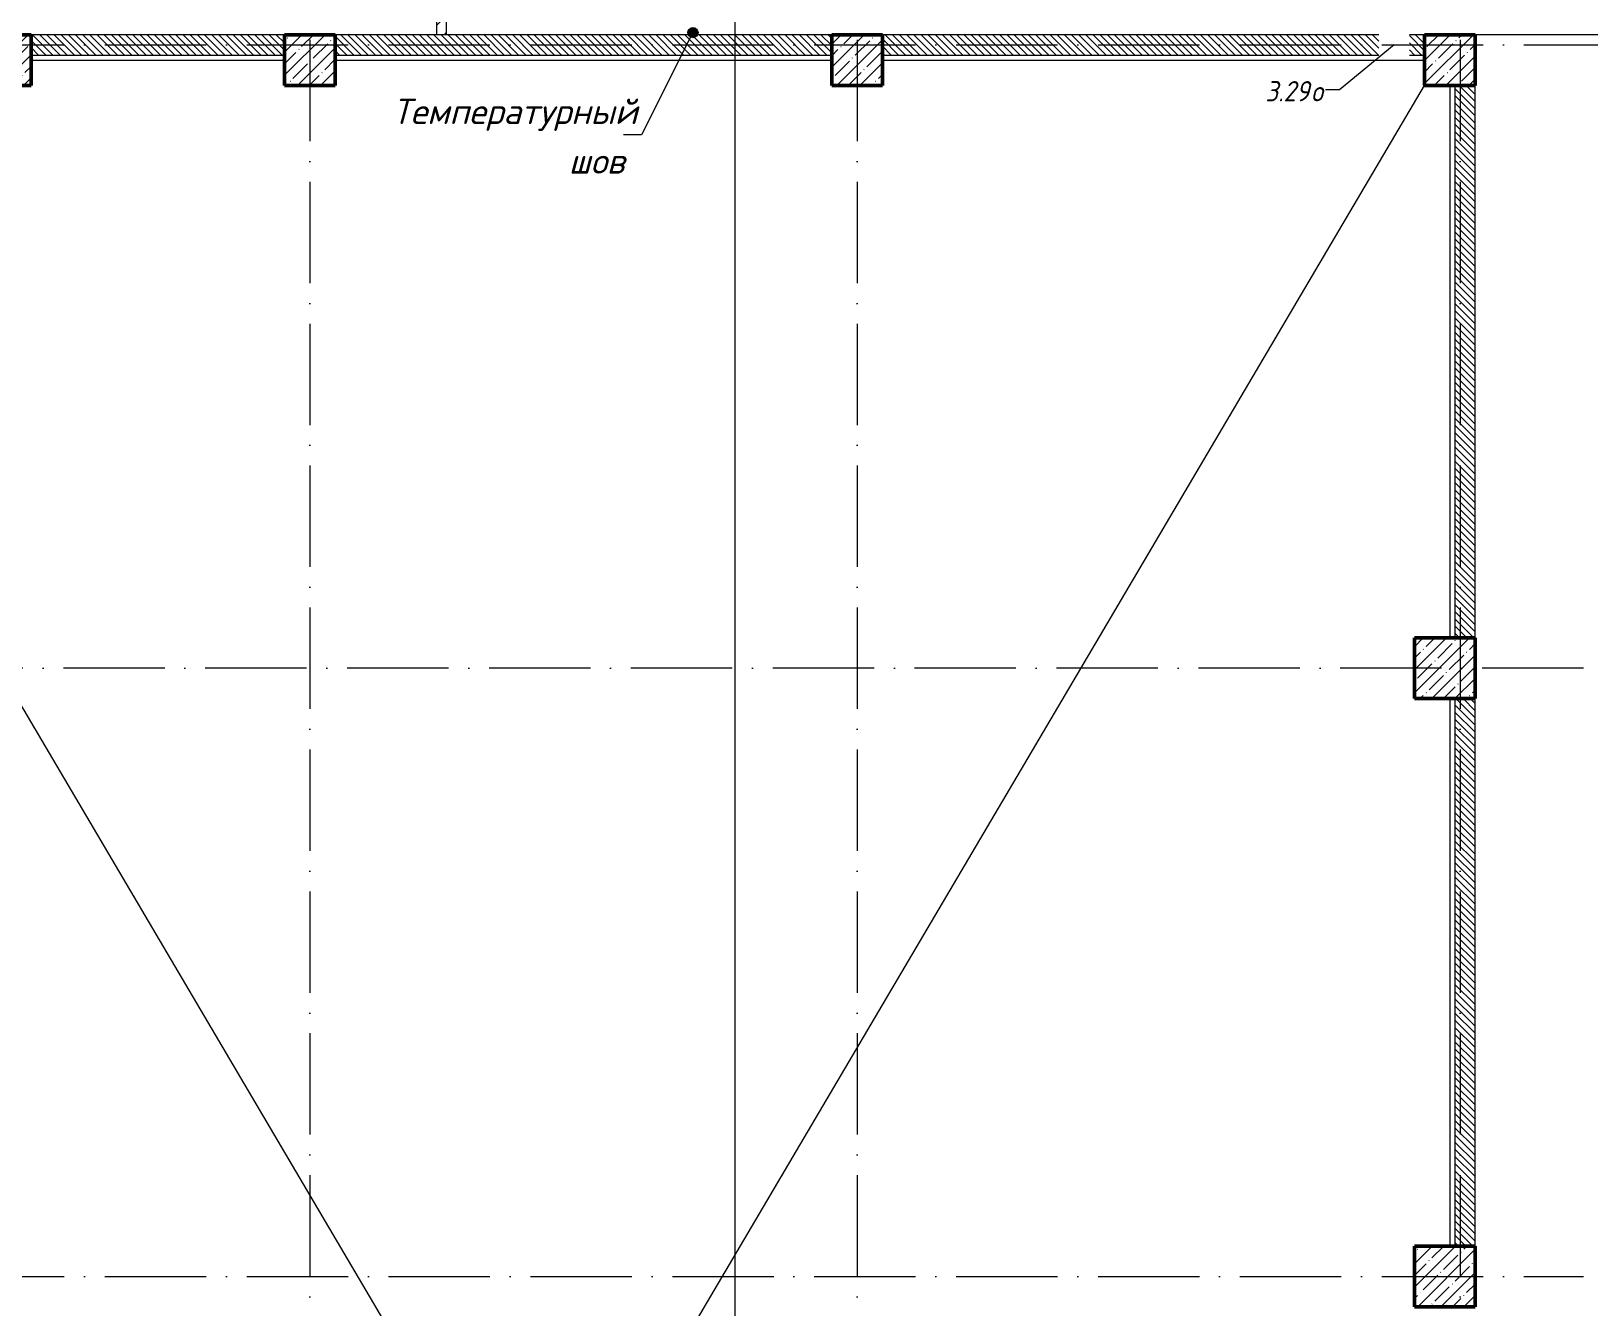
# Model space of a CAD drawing. Header units: millimetres. Extents: x -537608 to 253996, y -217170 to 186033.
# Drawn here: x -103685 to -88314, y 113565 to 126150 of the extents above; entities that cross this region are included whole.
import ezdxf

# ---------------------------------------------------------------- set-up
doc = ezdxf.new("R2010")
doc.units = ezdxf.units.MM
doc.linetypes.add('50_200_ШТРИХ_1Т_ш5_п1_п1_', pattern=[1400, 1000, -200, 0, -200])
for name, color, linetype, lineweight in [('A-DETL-____-OTLN-4', 7, 'Continuous', 18), ('A-FLOR-____-OTLN', 7, 'Continuous', 9), ('A-GLAZ-____-IDEN', 7, 'Continuous', 9), ('A-WALL-____-MCUT-3', 7, 'Continuous', 9), ('A-WALL-____-PATT-1', 7, 'Continuous', 9), ('A-WALL-FNSH-MCUT-1', 7, 'Continuous', 9), ('G-____-____-TEXT', 7, 'Continuous', 9), ('S-COLS-____-MCUT', 7, 'Continuous', 50), ('S-COLS-____-OTLN', 7, 'Continuous', 9), ('S-GRID-____-OTLN-1', 7, '50_200_ШТРИХ_1Т_ш5_п1_п1_', 9)]:
    doc.layers.add(name, color=color, linetype=linetype, lineweight=lineweight)
doc.layers.add('G-____-____-SYMB-1', color=9, linetype='Continuous', lineweight=9, true_color=0x808080)
doc.styles.add('ISOCPEUR_I', font='isocpeui.ttf', dxfattribs={"height": 300})
doc.styles.add('ISOCPEUR_I_9', font='isocpeui.ttf', dxfattribs={"width": 0.9, "height": 250})
pattern_1 = [(135, (-178684.97, 83184.237), (-35.35534, -35.35534), [])]

# ---------------------------------------------------------------- blocks, each defined once
blk = doc.blocks.new('BSC_Колонна _Прямоугольная - 500х500-25642906-АР1_План отверстий 3 этажа в осях 1-64_А-ГГ')
at = {"layer": 'S-COLS-____-OTLN'}
h = blk.add_hatch(dxfattribs=at)
h.set_pattern_fill('FP_48', color=256, style=0, pattern_type=2)
h.set_pattern_definition([(45, (-89000, -42681.04), (-114.04925, 114.04925), []), (45, (-88885.95, -42681.04), (-114.04925, 114.04925), [201.613, -40.323, 3.353, -36.97])])
h.paths.add_polyline_path([(-250, -250), (250, -250), (250, 250), (-250, 250)], flags=0)
at = {"layer": 'S-COLS-____-MCUT'}
for p, q in [((250, 250), (-250, 250)), ((-250, 250), (-250, -250)), ((250, -250), (250, 250)), ((-250, -250), (250, -250))]:
    blk.add_line(p, q, dxfattribs=at)
blk = doc.blocks.new('BSC_Колонна _Прямоугольная - 600х600-26981669-АР1_План отверстий 3 этажа в осях 1-64_А-ГГ')
at = {"layer": 'S-COLS-____-OTLN'}
h = blk.add_hatch(dxfattribs=at)
h.set_pattern_fill('FP_54', color=256, style=0, pattern_type=2)
h.set_pattern_definition([(45, (-88950, -36681.04), (-114.04925, 114.04925), []), (45, (-88835.95, -36681.04), (-114.04925, 114.04925), [201.613, -40.323, 3.353, -36.97])])
h.paths.add_polyline_path([(-300, -300), (300, -300), (300, 300), (-300, 300)], flags=0)
at = {"layer": 'S-COLS-____-MCUT'}
for p, q in [((300, 300), (-300, 300)), ((-300, 300), (-300, -300)), ((300, -300), (300, 300)), ((-300, -300), (300, -300))]:
    blk.add_line(p, q, dxfattribs=at)
blk = doc.blocks.new('BSC_Колонна _Прямоугольная - 600х600-V18-АР1_План отверстий 3 этажа в осях 1-64_А-ГГ')
at = {"layer": 'S-COLS-____-OTLN'}
h = blk.add_hatch(dxfattribs=at)
h.set_pattern_fill('FP_55', color=256, style=0, pattern_type=2)
h.set_pattern_definition([(45, (-88950, -30681.04), (-114.04925, 114.04925), []), (45, (-88835.95, -30681.04), (-114.04925, 114.04925), [201.613, -40.323, 3.353, -36.97])])
h.paths.add_polyline_path([(-300, -300), (300, -300), (300, 300), (-300, 300)], flags=0)
at = {"layer": 'S-COLS-____-MCUT'}
for p, q in [((300, 300), (-300, 300)), ((-300, 300), (-300, -300)), ((300, -300), (300, 300)), ((-300, -300), (300, -300))]:
    blk.add_line(p, q, dxfattribs=at)
blk = doc.blocks.new('BSC_Колонна _Прямоугольная - 500х500-V21-АР1_План отверстий 3 этажа в осях 1-64_А-ГГ')
at = {"layer": 'S-COLS-____-OTLN'}
h = blk.add_hatch(dxfattribs=at)
h.set_pattern_fill('FP_58', color=256, style=0, pattern_type=2)
h.set_pattern_definition([(45, (-77750, -42681.04), (-114.04925, 114.04925), []), (45, (-77635.95, -42681.04), (-114.04925, 114.04925), [201.613, -40.323, 3.353, -36.97])])
h.paths.add_polyline_path([(-250, -250), (250, -250), (250, 250), (-250, 250)], flags=0)
at = {"layer": 'S-COLS-____-MCUT'}
for p, q in [((250, 250), (-250, 250)), ((-250, 250), (-250, -250)), ((250, -250), (250, 250)), ((-250, -250), (250, -250))]:
    blk.add_line(p, q, dxfattribs=at)
blk = doc.blocks.new('BSC_Колонна _Прямоугольная - 500х500-V22-АР1_План отверстий 3 этажа в осях 1-64_А-ГГ')
at = {"layer": 'S-COLS-____-OTLN'}
h = blk.add_hatch(dxfattribs=at)
h.set_pattern_fill('FP_59', color=256, style=0, pattern_type=2)
h.set_pattern_definition([(45, (-83150, -42681.04), (-114.04925, 114.04925), []), (45, (-83035.95, -42681.04), (-114.04925, 114.04925), [201.613, -40.323, 3.353, -36.97])])
h.paths.add_polyline_path([(-250, -250), (250, -250), (250, 250), (-250, 250)], flags=0)
at = {"layer": 'S-COLS-____-MCUT'}
for p, q in [((250, 250), (-250, 250)), ((-250, 250), (-250, -250)), ((250, -250), (250, 250)), ((-250, -250), (250, -250))]:
    blk.add_line(p, q, dxfattribs=at)
blk = doc.blocks.new('BSC_Колонна _Прямоугольная - 500х500-V143-АР1_План отверстий 3 этажа в осях 1-64_А-ГГ')
at = {"layer": 'S-COLS-____-OTLN'}
h = blk.add_hatch(dxfattribs=at)
h.set_pattern_fill('FP_166', color=256, style=0, pattern_type=2)
h.set_pattern_definition([(45, (-74750, -42681.04), (-114.04925, 114.04925), []), (45, (-74635.95, -42681.04), (-114.04925, 114.04925), [201.613, -40.323, 3.353, -36.97])])
h.paths.add_polyline_path([(-250, -250), (250, -250), (250, 250), (-250, 250)], flags=0)
at = {"layer": 'S-COLS-____-MCUT'}
for p, q in [((250, 250), (-250, 250)), ((-250, 250), (-250, -250)), ((250, -250), (250, 250)), ((-250, -250), (250, -250))]:
    blk.add_line(p, q, dxfattribs=at)

msp = doc.modelspace()

# ---------------------------------------------------------------- hatches: boundary and pattern name
at = {"layer": 'A-WALL-____-PATT-1'}
h = msp.add_hatch(dxfattribs=at)
h.set_pattern_fill('FP_4', color=256, style=0, pattern_type=2)
h.set_pattern_definition([(45, (-178684.97, 83184.24), (-84.85281, 84.85281), [])])
h.paths.add_polyline_path([(-99584.9702, 126115.2788), (-99584.9702, 126715.2788), (-99684.9702, 126715.2788), (-99684.9702, 126115.2788)], flags=0)
h = msp.add_hatch(dxfattribs=at)
h.set_pattern_fill('FP_6', color=256, style=0, pattern_type=2)
h.set_pattern_definition(pattern_1)
h.paths.add_polyline_path([(-101184.9702, 125915.2788), (-101184.9702, 126115.2788), (-103684.9702, 126115.2788), (-103684.9702, 125915.2788), (-102697.6827, 125915.2788)], flags=0)
h = msp.add_hatch(dxfattribs=at)
h.set_pattern_fill('FP_6', color=256, style=0, pattern_type=2)
h.set_pattern_definition(pattern_1)
h.paths.add_polyline_path([(-95784.9702, 125915.2788), (-95784.9702, 126115.2788), (-100684.9702, 126115.2788), (-100684.9702, 125915.2788), (-97395.2899, 125915.2788)], flags=0)
h = msp.add_hatch(dxfattribs=at)
h.set_pattern_fill('FP_6', color=256, style=0, pattern_type=2)
h.set_pattern_definition(pattern_1)
h.paths.add_polyline_path([(-90084.9702, 125915.2788), (-89934.9702, 125915.2788), (-89934.9702, 126115.2788), (-90084.9702, 126115.2788)], flags=0)
h.paths.add_polyline_path([(-90384.9702, 125915.2788), (-90384.9702, 126115.2788), (-95284.9702, 126115.2788), (-95284.9702, 125915.2788), (-93860.3613, 125915.2788)], flags=0)
h = msp.add_hatch(dxfattribs=at)
h.set_pattern_fill('FP_6', color=256, style=0, pattern_type=2)
h.set_pattern_definition(pattern_1)
h.paths.add_polyline_path([(-89434.9702, 120165.2788), (-89434.9702, 125615.2788), (-89634.9702, 125615.2788), (-89634.9702, 120165.2788)], flags=0)
h = msp.add_hatch(dxfattribs=at)
h.set_pattern_fill('FP_6', color=256, style=0, pattern_type=2)
h.set_pattern_definition(pattern_1)
h.paths.add_polyline_path([(-89434.9702, 114165.2788), (-89434.9702, 119565.2788), (-89634.9702, 119565.2788), (-89634.9702, 114165.2788)], flags=0)
at = {"layer": 'G-____-____-TEXT'}
h = msp.add_hatch(color=256, dxfattribs=at)
edge = h.paths.add_edge_path(flags=0)
edge.add_arc((-97153.8734, 126135.6968), 50, 0, 360)

# ---------------------------------------------------------------- linework, layer by layer
at = {"layer": 'A-DETL-____-OTLN-4'}
for p, q in [((-107334.9702, 96115.2788), (-89934.9702, 125615.2788)), ((-107334.9702, 125515.2788), (-89934.9702, 96015.2788))]:
    msp.add_line(p, q, dxfattribs=at)
at = {"layer": 'A-FLOR-____-OTLN'}
for p, q in [((-85984.9702, 126115.2788), (-89434.9702, 126115.2788)), ((-103684.9702, 125865.2788), (-101184.9702, 125865.2788)), ((-100684.9702, 125865.2788), (-95784.9702, 125865.2788)), ((-95284.9702, 125865.2788), (-89934.9702, 125865.2788)), ((-89684.9702, 125615.2788), (-89684.9702, 120165.2788)), ((-89684.9702, 119565.2788), (-89684.9702, 114165.2788))]:
    msp.add_line(p, q, dxfattribs=at)
at = {"layer": 'A-GLAZ-____-IDEN'}
for p, q in [((-90234.9702, 126015.2788), (-90774.0223, 125570.4305)), ((-90774.0223, 125570.4305), (-90911.0746, 125570.4305))]:
    msp.add_line(p, q, dxfattribs=at)
at = {"layer": 'A-WALL-____-MCUT-3'}
for p, q in [((-101184.9702, 126115.2788), (-103684.9702, 126115.2788)), ((-95784.9702, 126115.2788), (-100684.9702, 126115.2788)), ((-90384.9702, 126115.2788), (-95284.9702, 126115.2788)), ((-89934.9702, 126115.2788), (-90084.9702, 126115.2788)), ((-103684.9702, 125915.2788), (-101184.9702, 125915.2788)), ((-100684.9702, 125915.2788), (-95784.9702, 125915.2788)), ((-95284.9702, 125915.2788), (-90384.9702, 125915.2788)), ((-90084.9702, 125915.2788), (-89934.9702, 125915.2788)), ((-89634.9702, 125615.2788), (-89634.9702, 120165.2788)), ((-89434.9702, 120165.2788), (-89434.9702, 125615.2788)), ((-89634.9702, 119565.2788), (-89634.9702, 114165.2788)), ((-89434.9702, 114165.2788), (-89434.9702, 119565.2788))]:
    msp.add_line(p, q, dxfattribs=at)
at = {"layer": 'A-WALL-FNSH-MCUT-1'}
for p, q in [((-99584.9702, 126115.2788), (-99584.9702, 126815.2788)), ((-99684.9702, 126715.2788), (-99684.9702, 126115.2788))]:
    msp.add_line(p, q, dxfattribs=at)
at = {"layer": 'G-____-____-SYMB-1'}
msp.add_line((-96741.9724, 128590.563), (-96741.9724, 78395.779), dxfattribs=at)
at = {"layer": 'G-____-____-TEXT'}
for p, q in [((-97153.8734, 126135.6968), (-97660.9299, 125128.3133)), ((-97660.9299, 125128.3133), (-97840.6179, 125128.3133))]:
    msp.add_line(p, q, dxfattribs=at)
msp.add_circle((-97153.8734, 126135.6968), 50, dxfattribs=at)
at = {"layer": 'S-GRID-____-OTLN-1'}
for p, q in [((-100934.9702, 133065.1964), (-100934.9702, 91754.1365)), ((-95534.9702, 133065.1964), (-95534.9702, 95006.9711)), ((-89584.9702, 133065.1964), (-89584.9702, 78701.6305)), ((-111358.1997, 126015.2788), (-74610.5636, 126015.2788)), ((-88366.1829, 119865.2788), (-111358.1997, 119865.2788)), ((-111358.1997, 113865.2788), (-88366.1829, 113865.2788))]:
    msp.add_line(p, q, dxfattribs=at)

# ---------------------------------------------------------------- block references
at = {"layer": 'S-COLS-____-OTLN'}
for name, p in [('BSC_Колонна _Прямоугольная - 500х500-V143-АР1_План отверстий 3 этажа в осях 1-64_А-ГГ', (-103934.9702, 125865.2788)), ('BSC_Колонна _Прямоугольная - 500х500-V21-АР1_План отверстий 3 этажа в осях 1-64_А-ГГ', (-100934.9702, 125865.2788)), ('BSC_Колонна _Прямоугольная - 500х500-V22-АР1_План отверстий 3 этажа в осях 1-64_А-ГГ', (-95534.9702, 125865.2788)), ('BSC_Колонна _Прямоугольная - 500х500-25642906-АР1_План отверстий 3 этажа в осях 1-64_А-ГГ', (-89684.9702, 125865.2788)), ('BSC_Колонна _Прямоугольная - 600х600-26981669-АР1_План отверстий 3 этажа в осях 1-64_А-ГГ', (-89734.9702, 119865.2788)), ('BSC_Колонна _Прямоугольная - 600х600-V18-АР1_План отверстий 3 этажа в осях 1-64_А-ГГ', (-89734.9702, 113865.2788))]:
    msp.add_blockref(name, p, dxfattribs=at)

# ---------------------------------------------------------------- texts
at = {"layer": 'A-GLAZ-____-IDEN', "char_height": 200, "attachment_point": 1, "style": 'ISOCPEUR_I_9'}
for s, insert, width in [('3.29', (-91506.5291, 125658.0451), 548.35425), ('\\fISOCPEUR|b0|i1|c204|p34|;\\W.9;о', (-91054.0916, 125658.0451), 158.734125)]:
    msp.add_mtext(s, dxfattribs=dict(at, insert=insert, width=width))
at = {"layer": 'G-____-____-TEXT', "char_height": 250, "attachment_point": 1, "style": 'ISOCPEUR_I'}
for s, insert, width in [('Температурный', (-100119.3782, 125484.1675), 2763.416813), ('шов', (-98381.0657, 124994.6883), 656.582063)]:
    msp.add_mtext(s, dxfattribs=dict(at, insert=insert, width=width))

doc.saveas('drawing.dxf')
